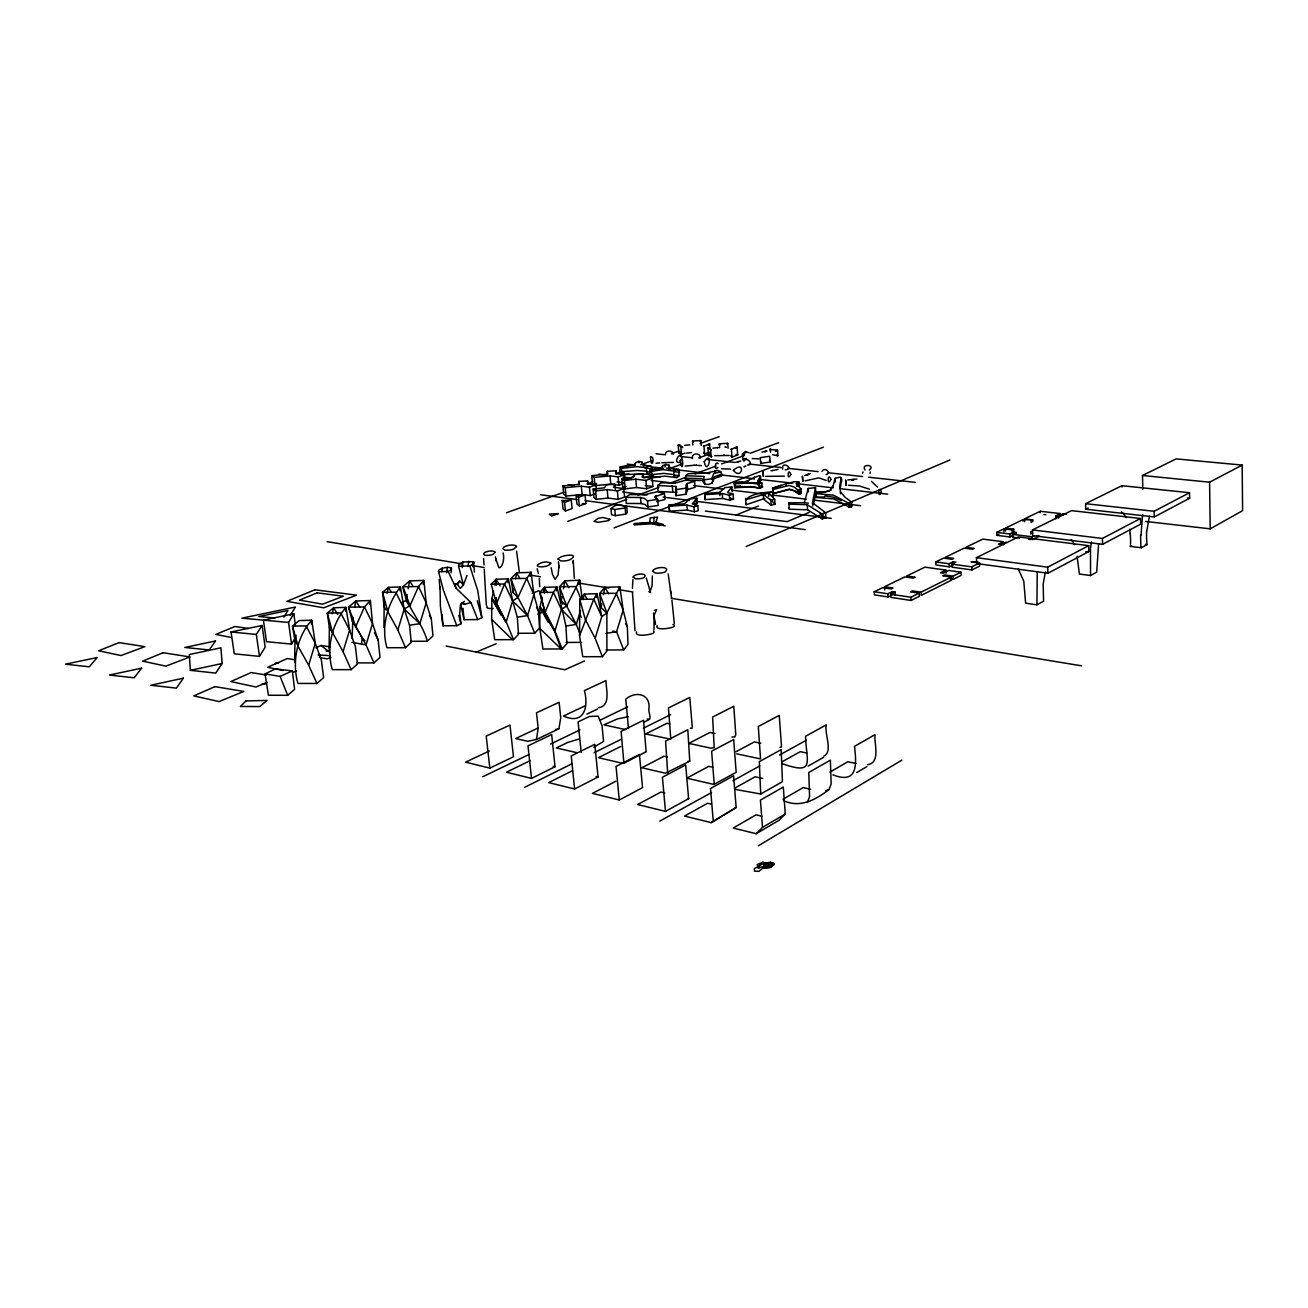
<?xml version="1.0" encoding="UTF-8"?>
<svg xmlns="http://www.w3.org/2000/svg" width="1308" height="1308" viewBox="0 0 1308 1308"><rect width="100%" height="100%" fill="white"/><g stroke="black" fill="none" stroke-linecap="round" stroke-linejoin="round"><path stroke-width="1.5" d="M559.088 567.721L558.957 565.497L558.091 574.915L555.099 579.362L552.483 574.408L551.175 567.705M665.445 454.873C664.758 450.017 673.162 449.609 673.211 454.416M579.558 635.721L579.771 599.358L584.267 594.11L597.037 593.668L601.778 616.608L595.173 638.386L602.383 656.681L582.747 656.714L579.558 635.721L593.767 599.178L597.037 593.668L596.383 597.576M539.795 628.363L561.083 648.981L554.461 630.848L545.142 612.357L539.681 592.508L544.406 587.39L556.93 586.949L565.939 626.025L566.904 643.52L562.178 648.964L542.934 649.013L539.795 628.363L539.959 607.125L542.182 597.249M700.172 458.094C701.104 452.241 690.64 452.797 692.455 458.552M496.288 597.429L496.337 603.479L491.857 598.623L505.787 621.84L496.533 603.675L491.17 584.218L496.157 579.248L508.387 578.823L512.622 600.895L517.314 617.163L518.508 634.347L513.521 639.645L494.751 639.694L491.661 619.436L491.857 598.623L493.574 590.873M628.396 465.991L620.581 466.711L619.73 469.948L621.333 474.853L629.132 474.117M621.333 474.853L622.199 471.632L620.581 466.711M789.329 509.221L788.773 502.812L804.289 502.681L808.262 488.424L815.489 487.688L812.497 502.73L825.593 512.72L825.92 517.788L822.176 518.916L807.543 509.777L789.329 509.221L789.116 507.88M383.898 627.497L384.143 606.699L382.541 592.393L388.312 587.374L400.428 586.949L404.205 609.021L409.535 625.224L411.252 642.342L405.513 647.689L387.005 647.722C380.71 626.99 387.495 603.609 400.428 586.949L400.003 590.726M329.093 648.915L329.387 627.578L327.262 613.076L333.573 607.779L345.95 607.353L349.612 630.08L355.384 646.561L357.427 664.023L351.149 669.663L332.297 669.647C326.117 648.539 331.856 623.932 345.95 607.353L345.574 611.212M352.048 638.451L352.997 617.098M294.643 662.371L294.97 640.691L292.502 626.074L299.172 620.597L311.713 620.188L315.277 643.323L321.359 659.984L323.616 677.642L316.977 683.463L297.913 683.43C291.815 662.077 296.867 636.685 311.713 620.188L311.369 624.079M440.06 586.818L440.404 606.389L442.987 625.813L456.77 625.698L461.005 623.785L458.83 615.267M632.467 588.371L632.876 579.542M659.526 468.64L650.648 469.621L649.716 472.875L651.368 477.845L660.246 476.848M651.368 477.845L652.316 474.591L650.648 469.621M652.365 576.043L652.071 585.951L650.158 591.2M734.377 482.914L761.567 482.881L762.499 486.968L760.095 488.26L751.332 486.936L734.753 487.753L734.344 482.309L742.65 481.736M1146.609 530.999A118.227 107.011 -43.5 0 0 1146.92 543.605L1147.067 544.635L1141.344 547.758L1130.423 546.417L1130.455 545.354M602.383 656.681L606.879 651.09L606.879 613.011L599.669 593.489L604.77 587.357L619.829 586.834L623.18 610.117L627.35 626.794L628.004 644.435L623.703 649.945L606.095 649.978M451.407 567.77L451.325 569.585L448.154 571.482L438.572 571.661L438.932 569.896L442.382 568.081L447.467 567.329L451.407 567.77L451.08 572.855M799.024 494.13L795.002 491.072L789.738 489.486L773.061 493.59L789.264 489.143L794.348 490.713L799.024 494.13L800.856 493.606L801.183 489.11L796.082 483.633L798.861 481.916L799.123 485.579L796.523 486.363M831.185 490.14L824.285 492.037L815.702 492.135L816.127 497.449L833.752 498.937L849.595 507.324L851.426 506.785L851.77 502.207L845.099 497.302L840.472 491.792M1146.773 530.983L1149.47 516.219M759.752 483.388L758.918 486.102L760.095 488.26M801.183 489.11L797.978 490.026L798.223 493.721M573.231 560.87L574.359 578.447M1098.606 543.883L1096.693 572.168L1090.545 575.536L1079.411 574.032L1077.073 556.227M851.77 502.207L848.565 503.155L848.81 506.915M649.814 522.432L650.141 517.903L657.581 517.15L655.798 522.497L663.303 524.443L659.314 525.571L652.3 523.74L634.151 524.9L634.298 523.543L649.814 522.432L665.183 525.914M773.061 493.59L772.636 488.048L780.941 485.301M654.163 517.216L653.706 522.938L652.3 523.74M764.853 498.413L746.051 504.741L745.936 503.449M573.051 562.996L573.28 560.478M760.716 794.021L759.31 761.665L781.187 749.648L782.446 781.677L760.716 794.021L735.194 789.378M681.909 459.599C681.713 447.549 671.086 465.19 680.634 462.1M685.408 478.205L685.67 475.687L688.286 473.709L705.797 473.153L717.896 470.455L720.675 471.763L721.754 474.134L721.019 476.145L714.021 478.614L712.01 483.192L708.396 484.467L704.636 484.271L703.197 479.366L701.807 478.679L685.408 478.205L686.03 480.069L702.412 480.576L704.603 481.458L704.636 484.271M870.098 473.365L870.278 472.041M462.247 567.656L462.885 562.015L473.545 561.655L474.428 572.037M361.498 643.781L362.218 637.732L352.293 621.12L348.533 607.174L355.792 600.993L370.393 600.503L372.518 623.573L378.126 639.988L380.039 657.352L373.957 662.894L357.068 662.911M762.499 486.968L757.888 484.794L760.733 479.922L760.471 476.325L759.392 475.785C751.005 477.665 744.252 484.843 734.328 482.701L734.753 487.753M472.875 566.822L473.545 561.655L473.529 563.748L469.85 565.972L458.536 566.201L458.895 564.14L462.885 562.015M840.128 488.751L841.796 479.513L840.21 477.109L835.093 478.303L832.82 487.197M507.864 582.616L508.387 578.823L504.545 584.022L496.533 603.675L506.229 621.921L513.521 639.645M712.01 483.192L714.005 476.962L721.754 474.134M713.056 480.788L711.666 478.761L713.628 473.692L720.675 471.763M441.842 571.792L442.382 568.081M622.167 474.477L649.291 474.101L646.92 473.905L646.381 467.774L648.572 465.926L650.926 466.139L651.956 468.918L644.828 467.741M673.604 474.526L674.111 471.142L676.285 469.278L678.639 469.49L679.163 475.654L676.988 477.534L674.634 477.338L673.604 474.526L663.826 473.382L652.316 474.591M556.341 590.807L556.93 586.949L553.398 592.311L545.142 612.357L554.935 630.93L562.178 648.964M703.23 482.243L704.211 476.504L685.67 475.687M731.826 486.936L727.542 492.397L733.101 494.146L733.477 499.084L729.717 500.146L722.654 498.462L705.077 499.607L704.669 493.443L719.678 492.364L724.796 487.655L731.826 486.936L732.202 491.808M536.394 739.51L538.193 728.474L536.509 712.778L559.137 702.298L560.74 717.847L558.908 728.785L536.394 739.51L527.729 741.309L515.728 738.529L538.275 727.902M705.077 499.607L704.669 493.443M747.996 482.93L748.29 481.148M1037.211 571.563L1036.95 604.819L1025.603 603.151L1023.804 581.226L1018.294 569.013M1091.51 542.035L1090.496 548.166L1090.545 575.536M786.222 485.415L786.533 483.617L794.267 481.72L798.861 481.916M354.746 607.043L355.792 600.993L359.88 607.288M446.551 572.659L447.467 567.329M408.946 605.441L406.118 600.552L407.148 594.666M408.178 588.78L409.567 580.916L423.857 580.409L426.179 602.824L431.329 618.946L432.932 635.982L427.389 641.247L410.81 641.296M517.886 633.301L534.71 633.236L527.533 615.61L517.952 597.494L513.128 592.524L513.815 588.584M515.581 578.741L516.627 572.839L531.064 572.332L533.877 594.731L538.422 610.934L539.501 628.036L534.71 633.236M562.031 596.84L561.312 600.846L562.963 604.231M563.454 588.813L564.893 580.785L579.673 580.261L582.256 599.342M593.75 747.211L603.577 741.456L602.04 725.727L598.181 716.13L589.418 716.49L578.103 721.902L581.193 752.509M595.173 638.386L585.314 619.534L579.771 599.358L593.767 599.178L601.778 616.608L606.879 613.011L601.108 607.713L601.778 604.018M603.446 594.764L604.77 587.357L608.645 593.718M675.942 495.683L676.612 492.413L658.153 491.465L657.63 485.513L676.105 486.445L675.942 495.683L685.948 494.211L687.632 489.519L695.071 487.312L694.581 481.377L686.03 480.069M685.948 494.211L686.062 484.974L687.141 483.568L694.581 481.377M369.641 604.443L370.393 600.503L364.442 606.977L355.825 626.467L366.027 644.958L373.957 662.894M646.152 751.92L643.487 720.283L621.104 731.336L623.9 763.3L645.433 752.051M467.823 566.56L468.869 561.132M841.322 477.665L839.883 485.023L840.553 493.835M667.652 772.815L665.576 741.096L687.812 729.733L689.757 761.125L665.429 773.208L641.836 767.747L664.039 756.237L667.423 757.005M813.592 504.021L815.832 492.707L815.489 487.688M423.089 584.284L423.857 580.409L418.544 586.54L410.025 605.588L404.205 609.021L397.845 630.015L405.513 647.689M754.046 478.81L754.422 476.929M296.115 635.214L294.97 640.691L297.063 644.059M714.25 784.375L711.617 751.201L733.69 739.527L736.175 772.341L713.857 784.44L686.782 778.162L708.822 766.341L712.582 767.175M330.221 623.622L329.387 627.578L332.412 632.582M332.314 613.714L333.573 607.779L337.856 614.547M760.994 462.051L760.7 463.392L770.167 462.002L769.742 456.263L760.291 457.636L760.7 463.392L761.419 462.476M835.093 478.303L835.338 482.014M384.977 602.841L384.143 606.699L386.073 609.986M387.054 593.178L388.312 587.374L391.386 592.344M577.94 584.267L578.806 580.294M696.984 498.217L692.292 503.874L697.802 505.689L698.21 510.692L694.352 511.788L687.321 510.038L669.483 511.199L669.124 504.904L684.362 503.809L689.839 498.937L696.984 498.217L697.393 503.155L695.038 506M669.483 511.199L669.124 504.904M494.865 585.068L496.157 579.248L500.097 585.902M531.064 572.332L530.198 576.207L531.064 572.332L526.732 578.398L517.952 597.494L512.622 600.895L506.229 621.921M543.507 591.33L544.406 587.39L547.365 592.459M580.523 610.509L579.689 614.155L581.488 617.539M583.025 599.571L584.267 594.11L587.227 599.26M578.741 584.218L579.673 580.261L566.642 605.98L561.443 609.495L554.935 630.93M647.133 719.106C652.986 721.019 647.803 710.898 648.948 708.56C650.567 693.567 635.475 690.804 625.764 699.126L628.494 728.523M618.946 590.431L619.829 586.834L606.879 613.011M634.87 465.681L635.672 462.591L638.778 461.397L642.081 462.214L643.65 466.58M661.864 468.787L662.682 465.664L665.837 464.454L669.173 465.272L670.105 469.49M578.725 583.842L579.673 580.261M743.892 461.201C746.394 455.511 754.896 465.746 747.408 465.043M772.832 865.651L773.469 863.427M773.322 865.209L773.796 863.574M773.829 864.768L774.123 863.721M770.837 867.4L772.145 862.871M771.328 866.959L772.472 863.018M771.834 866.517L772.815 863.149M772.325 866.092L773.142 863.296M768.908 867.613L770.477 862.266M769.284 867.58L770.837 862.315M769.66 867.564L771.164 862.446M770.052 867.547L771.491 862.593M770.428 867.515L771.818 862.724M767.011 867.727L767.616 865.667M768.058 864.196L768.515 862.642M767.387 867.695L768.025 865.536M768.417 864.228L768.908 862.561M767.78 867.678L768.45 865.356M768.761 864.343L769.3 862.495M768.156 867.662L768.941 864.964M769.039 864.653L769.693 862.413M768.532 867.629L770.085 862.348M1045.354 571.972L1043.179 584.104L1043.571 601.206L1036.95 604.819M765.507 867.809L766.128 865.667M766.472 864.506L766.946 862.937M765.883 867.793L766.488 865.732M766.897 864.343L767.338 862.855M766.259 867.76L766.848 865.749M767.289 864.261L767.731 862.79M766.635 867.744L767.224 865.732M767.682 864.212L768.123 862.708M763.627 867.874L764.967 863.362M763.986 867.907L765.376 863.231M764.362 867.874L765.769 863.149M764.739 867.858L766.161 863.084M765.115 867.842L765.818 865.487M766.03 864.768L766.553 863.002M763.087 867.155L763.447 865.978M763.349 867.515L763.937 865.585M764.052 865.209L764.477 863.738M308.655 665.2L315.277 643.323L306.105 625.927L292.502 626.074L298.077 646.332L308.655 665.2L316.977 683.463M343.072 651.613L349.612 630.08L340.701 612.912L327.262 613.076L332.755 633.007L343.072 651.613L351.149 669.663M409.535 625.224L419.852 623.671L426.179 602.824L418.544 586.54L402.946 586.769C405.774 606.896 422.059 621.611 427.389 641.247M517.314 617.163L527.533 615.61L533.877 594.731L526.732 578.398L510.921 578.643L513.128 592.524M579.869 633.415L576.305 624.439L579.836 612.831M669.173 465.272L668.862 468.362M665.837 464.454L664.922 467.07M662.682 465.664L661.75 468.28L649.765 470.013M770.052 449.478L777.573 450.083L777.966 455.756L772.538 454.71M714.511 472.613L715.247 470.618M862.446 473.496L863.018 471.943M807.461 802.262L809.587 796.588L808.753 772.505L830.384 760.144L831.136 783.966L828.994 789.591C815.587 799.875 800.071 808.393 783.41 800.545M643.16 474.003L642.032 476.913L652.185 478.123L652.905 486.478L646.692 488.783L636.538 487.524L625.191 488.8L622.657 487.017L621.889 478.695L633.219 477.42L634.396 474.51L643.16 474.003L643.454 477.306M467.038 575.389L463.424 584.889L460.285 588.42L457.473 584.529L454.726 583.679L455.985 588.093L470.962 602.563L477.747 619.567L481.9 617.67L477.322 600.748M614.907 484.254L613.599 487.263L623.802 488.538L624.57 497.007L618.161 499.378L607.975 498.054L596.432 499.362L593.963 497.514L593.162 489.078L604.672 487.786L606.029 484.761L614.907 484.254L615.381 489.274M769.791 449.903L770.33 448.693L770.592 452.241M700.369 441.515L700.859 440.551L692.553 441.058L692.88 444.982M711.568 456.574L708.495 455.609L707.857 447.63L709.116 448.072M821.931 471.403C824.743 466.4 832.166 473.12 826.035 474.624M717.83 467.397C714.25 472.499 714.724 460.22 718.108 463.686M295.445 625.469L293.826 613.779L263.415 620.139L266.489 641.688L291.57 644.125L295.036 638.19M457.473 584.529L459.615 580.965L463.424 584.889L458.536 566.201M291.57 644.125L288.545 622.444L293.826 613.779M290.245 615.463L295.412 607.026L241.882 618.161L288.545 622.444M259.474 656.387L265.181 647.182L262.091 625.469L231.058 631.993L234.263 653.82L259.474 656.387L256.319 634.429L262.091 625.469M283.885 617.082L287.989 610.46L258.821 616.542L274.844 617.997M649.651 719.269L643.814 722.245M833.229 485.317L829.861 490.647L823.517 492.462L815.652 492.527M711.765 456.378L711.225 457.211L710.587 449.216L707.857 447.63L708.903 448.268M222.131 663.499L215.738 673.097L190.363 670.35L189.333 654.54L220.938 647.803L222.131 663.499L190.363 670.35M727.052 444.229L727.722 443.298L719.318 443.804L719.629 447.777M760.471 476.325L757.61 481.164L762.237 483.322M708.527 445.211L709.623 443.968L710.031 448.922M711.421 804.158L707.628 803.243L684.574 816.078L711.209 822.634L736.142 807.51L733.608 775.791L710.522 788.479L713.203 820.541M736.142 807.51L711.209 822.634M761.796 816.208L756.057 814.835L733.216 828.046L756.237 833.719L762.515 827.375L785.274 814.001L783.296 787.056L760.422 800.12L762.515 827.375M785.274 814.001L778.979 820.329L756.237 833.719M455.249 585.183L459.615 580.965M735.799 448.203L737.074 446.976L737.696 454.971L732.022 457.081L731.237 456.181M664.448 493.443L654.507 496.893L657.679 499.362L658.218 505.444L648.016 506.964L644.877 504.447L641.051 503.547L626.254 503.433L625.698 497.4L629.573 494.587L644.321 494.669L657.205 491.792L664.448 493.443L664.954 499.476L656.551 501.585M625.698 514.109L627.3 512.703L626.745 506.572L619.534 504.839L614.956 505.656L610.95 508.583L611.523 514.714L615.349 515.663L625.698 514.109L625.126 507.978L626.745 506.572M287.678 695.316L294.611 689.316L292.338 670.906L275.367 668.862L265.066 673.914L268.418 695.235L287.678 695.316L280.108 676.399L265.066 673.914M487.132 606.193C484.957 608.939 491.726 608.465 493.214 608.563M464.454 601.353L460.514 604.607L459.68 613.387L461.005 623.785M748.961 452.748L745.576 451.522L742.437 453.974L742.862 459.664L744.432 458.421M650.354 590.905L648.931 591.674L650.567 592.589L646.283 578.005M657.63 485.513L661.292 482.799L675.876 482.865L687.338 479.791M703.41 446.355L709.623 443.968L708.249 444.622M760.733 479.922L758.182 480.706M840.521 482.063L841.551 481.377M657.09 625.567C654.589 630.652 669.434 628.576 672.933 627.088A7.407 2.256 -5 0 0 674.405 625.665L674.258 625.208A6.18 1.88 -5 0 0 672.933 624.472M636.669 631.928C633.988 637.094 649.046 635.001 652.545 633.497A7.456 2.289 -5.2 0 0 654.065 632.042L653.935 631.584A6.229 1.913 -5.2 0 0 653.444 631.175M708.495 455.609L709.443 455.037M772.815 491.824L745.674 499.754C751.25 493.574 763.741 492.495 772.815 491.824L773.175 496.778M758.28 845.802L901.899 760.111M856.658 772.619L866.861 766.619M783.083 799.221L803.161 787.596L810.698 789.296M829.893 772.129L847.829 761.763L856.07 763.463M808.066 766.145L823.549 757.365M1145.563 521.434L1210.211 528.841L1242.6 510.676L1242.175 465.076L1176.072 458.895L1142.505 475.491L1142.816 489.405M734.883 788.07L755.174 776.772L762.646 778.456M782.168 761.746L800.3 751.659L806.709 753.016M659.772 821.13L711.601 792.517M733.036 780.68L759.85 765.883M779.503 755.043L806.3 740.246M680.52 445.39L678.198 445.047L678.868 452.928L681.452 454.514L684.852 453.075M665.494 811.385L688.613 798.697L685.686 764.935L662.42 777.246L665.494 811.385L637.666 804.518L660.9 792.059L664.693 792.975M1130.423 546.417L1131.731 545.714M736.061 751.724L754.356 741.898L760.815 743.271M619.256 799.989L642.539 787.678L639.449 754.438L616.019 766.406L619.256 799.989L592.41 793.384L615.774 781.268M1088.861 551.551L1047.937 573.231L976.733 563.568L976.455 557.666L1018.409 536.901L1088.697 545.665L1088.861 551.551L1085.689 551.894M1102.579 544.308L1140.592 524.181L1140.462 518.491L1071.497 510.627L1032.47 529.936L1032.699 535.659L1102.579 544.308L1102.415 538.455L1140.462 518.491M1154.277 516.938L1189.626 498.234L1189.528 492.724L1121.904 485.693L1085.575 503.678L1085.738 509.204L1154.277 516.938L1154.163 511.281L1189.528 492.724M976.455 557.666L1047.708 567.181L1088.697 545.665M1142.505 475.491L1209.573 482.194L1242.175 465.076M574.621 789.002L598.05 777.017L594.797 744.317L571.236 755.942L574.621 789.002L548.69 782.609L572.185 770.837M895.261 595.205L895.081 592.034L890.666 594.208L890.846 597.38L911.071 600.454L919.377 596.284L919.213 593.096L910.531 591.821L912.395 590.889L921.077 592.164L951.423 577.024L951.57 580.147L921.257 595.353L921.077 592.164M949.919 578.774L953.369 579.264L961.233 575.307L961.086 572.201L948.676 570.468L943.231 573.166L940.436 572.773L945.897 570.075L946.044 573.182M971.942 569.945L979.627 566.086L979.496 563.012L971.795 566.855L951.897 564.124L952.044 567.198L971.942 569.945L971.795 566.855M620.728 746.476L598.394 757.675L623.18 763.431M890.666 594.208L910.908 597.249L919.213 593.096M951.423 577.024L942.806 575.814L944.605 574.915L953.205 576.125L961.086 572.201M1019.717 538.193L1012.637 537.31L1012.523 534.351L1032.045 536.77L1034.088 535.757M524.721 787.285L572.168 763.676M594.061 752.77L621.431 739.151M643.323 728.245L670.693 714.626M1085.738 509.204L1088.125 508.011M531.522 778.391L555.05 766.733L551.665 734.54L527.991 745.854L531.522 778.391L506.458 772.211L530.034 760.749M1030.868 534.171L1030.786 532.192L1032.388 531.391L1032.47 533.37M1003.514 544.717L1003.4 541.725L998.331 544.226L1001.078 544.569L1006.146 542.068M1012.637 537.31L1013.586 536.852M1055.85 518.802L1055.752 515.908L1060.445 513.586L1060.543 516.48L1058.695 516.268M1055.752 515.908L1058.45 516.219L1063.142 513.897L1066.543 514.289M951.897 564.124L955.985 562.113L953.221 561.737L949.134 563.748L935.76 561.917L935.907 564.974L949.281 566.822L953.385 564.811L953.221 561.737M1012.523 534.351L1016.316 532.487L1016.381 534.465M884.715 589.908L884.519 586.752L893.037 588.011L891.157 588.943L882.638 587.668L874.251 591.739L874.431 594.895L888.034 596.955L890.977 595.516M1013.831 532.062L1013.716 529.119L1012.098 529.904L1003.874 528.89L996.68 532.372L996.794 535.332L1009.923 536.967L1012.768 535.577M874.251 591.739L887.854 593.783L892.269 591.625L895.081 592.034M996.68 532.372L1009.809 534.007L1013.602 532.16L1016.316 532.487M996.794 535.332L998.871 534.318M1005.607 531.048L1005.492 528.105L1022.954 519.636L1032.715 519.832L1032.78 521.778M884.519 586.752L904.858 576.893L913.327 578.12L915.159 577.22L906.706 576.01L924.936 567.165L945.897 570.075M935.76 561.917L943.542 558.14L951.913 559.284L953.663 558.434L945.292 557.29L964.16 548.15L972.482 549.229L974.182 548.412L965.86 547.316L982.798 539.109L1003.4 541.725M1024.655 521.778L1024.54 518.867L1040.236 511.264L1060.445 513.586M482.766 776.772L528.596 754.667M550.603 744.039L579.934 729.88M600.11 720.152L627.611 706.876M489.846 768.123L513.472 756.776L509.973 725.073L486.2 736.093L489.846 768.123L465.615 762.155L489.29 750.988M730.714 449.38L737.074 446.976L735.521 447.63M586.883 714.119L597.609 709.001M584.954 705.895L563.47 716.032C584.136 725.368 588.813 707.17 584.414 690.575L605.964 680.585C606.029 689.202 611.049 705.568 598.819 707.677M401.572 602.596L406.118 600.552M280.108 676.399L292.338 670.906M584.48 660.965L564.843 669.778L446.061 646.021M315.964 647.738L321.016 645.498L330.532 646.888M746.149 546.515L949.935 459.975M476.325 652.071L496.124 643.749M809.096 512.409L787.154 521.63L705.355 511.036M777.573 450.083L775.464 451.571M743.86 466.825L745.822 466.089M537.817 614.106L541.561 612.569M267.355 682.335L255.976 687.011L230.78 681.566L251.152 672.574L266.505 675.042M292.763 672.476L296.524 670.939M330.777 657.417L327.131 658.905L319.397 657.384M736.159 515.025L758.329 506.049M532.209 593.391L539.076 590.627M614.057 527.909L823.402 447.173M567.705 521.385L626.63 499.394M638.026 495.143L658.938 487.328M670.334 483.077L685.539 477.404M695.038 473.856L715.95 466.057M721.656 463.931L744.465 455.413M750.154 453.287L778.669 442.66M593.162 489.078L595.63 490.909L607.174 489.601L617.376 490.892L623.802 488.538M621.889 478.695L624.423 480.461L635.786 479.186L645.956 480.412L652.185 478.123M565.448 511.003L572.103 508.567L571.253 499.999L562.195 500.523L563.061 509.074L565.448 511.003L564.582 502.436L562.195 500.523M579.33 505.902L585.902 503.498L585.068 494.996L576.076 495.503L576.91 504.005L579.33 505.902L578.496 497.383L576.076 495.503M643.896 477.976L651.482 475.196M668.535 468.967L681.795 464.127M698.685 457.964L709.917 453.86M625.404 479.693L634.184 476.521M564.582 502.436L571.253 499.999M578.496 497.383L585.068 494.996M587.897 484.222L587.586 480.903L578.806 481.409L578.937 484.385L562.881 485.889L563.715 494.228L566.037 496.059L582.125 494.538L590.268 495.585L595.091 493.835M624.832 479.595L624.374 474.641L616.264 473.676L615.937 470.798L607.288 471.305L607.566 474.183L591.756 475.654L592.54 483.878L594.944 485.644L610.787 484.156L618.897 485.17L623.573 483.469M709.557 452.143L704.571 453.958L703.949 453.091M562.881 485.889L565.203 487.688L581.308 486.167L589.45 487.197L595.892 484.892L596.366 489.911M591.756 475.654L594.143 477.387L610.019 475.899L618.128 476.88L624.374 474.641M506.441 512.752L563.961 492.184M586.965 483.96L592.72 481.9M615.725 473.676L621.48 471.616M640.642 464.749L652.152 460.645M671.331 453.778L678.999 451.047M700.091 443.494L719.253 436.643M744.661 466.482L744.971 466.384M772.603 488.44L786.533 483.617M704.276 479.84L711.666 478.761M778.064 469.392L772.587 470.553M804.485 475.621L810.224 473.725M825.511 790.719L828.994 789.591M678.868 452.928L680.896 452.274M773.012 493.214L772.75 489.535L789.002 485.448L794.087 487.001L797.978 490.026M742.862 459.664L746.508 458.421M578.888 739.036L567.672 742.47L556.374 747.947L576.73 752.656M805.058 480.854L818.857 477.861L826.166 480.412M825.593 512.72L821.833 513.831L807.199 504.708L788.986 504.136L788.773 502.812M768.777 496.337L768.532 493.002L774.663 499.231L775.023 504.218L771.279 505.313L763.594 499.166L763.234 494.179L770.903 500.294L771.279 505.313M774.663 499.231L770.903 500.294M733.101 494.146L729.341 495.209L722.261 493.541L704.669 494.702M697.802 505.689L693.927 506.785L686.896 505.051L669.058 506.212M767.06 451.047L761.877 452.077M797.079 486.135L799.123 485.579M740.802 461.005L737.728 461.789L738.971 461.495M461.364 603.201L464.504 604.329L470.962 602.563M856.871 479.022L847.797 479.922M869.313 470.062C876.262 464.732 860.304 463.31 865.128 470.046M737.728 461.789L736.11 462.067M656.42 522.366L634.347 524.197M555.442 729.504L558.908 728.785M318.449 655.373L319.79 654.768L318.661 654.376M687.55 761.534L689.757 761.125M712.893 448.186L717.896 447.598M717.307 447.712L718.125 447.565M565.939 626.025L576.305 624.439L566.642 605.98L559.513 586.769L564.893 580.785L568.898 587.75M606.111 633.366L616.608 631.748L623.18 610.117L616.199 593.26L599.669 593.489L601.108 607.713M675.435 489.683L685.457 488.211M625.698 497.4L640.511 497.498L644.337 498.397L647.476 500.882L657.679 499.362M610.95 508.583L614.776 509.515L625.126 507.978M686.275 453.124L691.54 452.552M689.806 444.884L684.591 445.358M714.724 455.674L729.226 455.462M685.294 466.073L694.107 465.256M650.305 476.177L653.608 475.801M652.267 477.469L664.856 476.177L676.988 477.534M622.657 487.017L625.992 486.641M651.711 471.289L663.14 469.637L674.111 471.142M770.984 470.733L772.832 470.52M976.733 563.568L979.921 563.225M867.596 764.739C880.922 762.564 874.006 743.827 875.003 734.638L854.5 746.361C856.642 764.542 857.95 784.636 832.869 774.843M619.763 467.103L634.527 465.059L635.672 462.591M621.611 468.362L637.159 466.645L646.381 467.774M622.199 471.632L636.865 470.471L645.89 471.109M620.319 473.202L624.21 472.842M592.54 483.878L596.497 483.519M785.258 469.866C795.199 468.738 780.99 460.138 782.658 469.098M656.044 463.245L659.755 462.918M477.747 619.567L464.013 619.698L463.016 608.318M628.281 716.719L617.376 718.926L603.904 724.861L625.813 729.635M734.606 486.314L740.328 485.906M661.815 462.754L673.375 462.411M734.704 487.148L743.026 486.576M765.572 476.357L784.408 476.161M734.393 483.764L750.579 482.946L759.032 484.205M734.671 487.394L750.841 486.576L759.31 487.851M718.354 476.292L721.019 476.145M582.305 503.694L585.902 503.498M694.548 503.302L697.393 503.155M694.385 465.223L701.529 465.632M491.17 584.218L504.545 584.022L512.622 600.895L527.533 615.61M539.681 592.508L553.398 592.311L561.443 609.495L576.305 624.439M816.045 497.122L824.612 497.024M566.184 642.441L581.52 642.391M752.264 458.552L759.016 458.863M823.926 756.106C833.261 751.528 824.187 733.755 826.313 724.861L805.564 736.257C806.284 762.008 815.571 775.203 782.789 763.921M721.64 468.787L730.616 469.081M848.401 485.284L859.356 485.971L869.411 489.176M815.702 492.135L815.898 493.639L833.507 495.176L848.565 503.155M654.327 610.509L656.616 609.593L654.033 615.43L653.984 629.818M318.204 654.932L330.368 655.668M231.058 631.993L256.319 634.429M1187.386 498.005L1189.626 498.234M656.142 453.794L664.235 454.694M680.422 456.476L692.57 457.816M706.729 459.37L735.063 462.492M749.239 464.046L781.612 467.626M787.694 468.297L818.056 471.632M828.177 472.744L862.577 476.537M868.643 477.207L915.208 482.341M1085.575 503.678L1154.163 511.281M760.504 492.969L764.493 493.427M644.533 465.468L650.926 466.139M666.508 468.15L678.639 469.49M627.104 464.095L635.181 465.027M651.351 466.891L663.467 468.28M673.555 469.458L709.917 473.643M720.021 474.82L754.356 478.777M760.422 479.48L792.73 483.208M796.768 483.666L833.131 487.868M841.207 488.8L887.658 494.162M804.289 502.681L808.393 503.155M674.928 471.747L679.653 472.302M1043.997 514.551L1045.828 514.763M647.427 471.779L651.466 472.253M674.438 475.098L679.163 475.654M1024.54 518.867L1032.715 519.832M744.481 454.219L742.437 453.974L744.383 454.808M598.786 474.134L606.847 475.115M622.968 477.06L631.028 478.025M651.171 480.461L675.353 483.371M693.485 485.562L723.7 489.208M731.761 490.173L761.992 493.819M772.063 495.029L806.317 499.166M814.377 500.146L860.713 505.722M1032.47 529.936L1102.415 538.455M1145.301 544.422L1147.067 544.635M1005.492 528.105L1013.716 529.119M1030.786 532.192L1032.175 532.356M617.033 481.9L623.099 482.652M645.334 485.546L652.905 486.478M1036.476 535.839L1039.271 536.182L1032.159 539.746L1032.045 536.77M595.892 484.892L587.75 483.862L587.586 480.903M1028.595 539.305L1030.377 539.534M731.875 737.058L734.802 736.96L735.799 734.867L733.772 706.271L712.631 717.062L714.184 747.751L710.849 748.143L688.809 743.402L709.917 732.447L714.936 733.51M567.934 485.072L574.016 485.84M622.624 491.988L646.937 495.062M663.14 497.122L689.48 500.441M695.545 501.209L831.267 518.377M540.613 494.767L576.959 499.558M585.036 500.621L805.107 529.609M977.812 561.688L970.961 561.851L977.795 562.783M248.242 628.445L234.933 626.516L215.804 634.429L231.336 637.486M294.905 659.755L287.253 658.578L267.584 667.293L283.084 670.481M824.972 495.896L833.49 497.22L841.175 500.637M327.131 541.659L461.953 563.846M472.008 565.514L484.091 567.492M530.378 575.111L540.433 576.763M578.659 583.057L608.858 588.028M618.913 589.679L632.99 592.001M671.233 598.296L1081.732 665.854M612.7 631.094L616.608 631.748L623.703 649.945M690.346 728.278L691.965 728.376L692.259 726.97L689.774 697.426L668.47 707.939L670.791 739.2L645.661 733.968L666.916 723.308L669.843 723.929M726.054 447.205L724.992 446.764L726.038 447.238M682.531 446.895L678.198 445.047L680.324 445.587M351.999 642.31L366.027 644.958L372.518 623.573L364.442 606.977L348.533 607.174L355.825 626.467L352.293 621.12M779.96 747.326L781.53 746.95L779.257 715.411L758.297 726.496L760.537 758.918L736.682 753.849M776.527 455.478L777.966 455.756L776.788 455.053M553.12 766.275L555.05 766.733M596.056 776.543L598.05 777.017M687.55 798.436L688.613 798.697M646.888 465.664L643.111 464.618L642.081 462.214M729.766 497.907L733.477 499.084M736.044 454.399L737.696 454.971M682.694 447.63L680.798 446.584L681.452 454.514M711.225 449.609L711.389 450.344M848.581 504.806L851.426 506.785M847.993 503.024L851.999 505.967M462.035 602.481L464.504 604.329M877.488 487.099L871.422 481.328M820.1 513.341L825.92 517.788M321.016 645.498L329.959 652.447M797.21 490.533L800.856 493.606M419.852 623.671L404.205 609.021L395.735 592.213L382.541 592.393L387.904 611.833L397.845 630.015M770.167 462.002L769.496 460.269M798.223 489.748L801.444 492.805M566.642 605.98L561.312 600.846L559.513 586.769L575.716 586.54L581.21 599.456M491.661 619.436L512.458 639.645M539.959 607.125L544.929 612.144L554.461 630.848L539.959 607.125L548.085 622.167M770.118 499.247L775.023 504.218M1047.054 572.315L1047.937 573.231L1047.708 567.181M362.218 637.732L364.965 640.74M692.553 441.058L693.322 441.924M1123.49 513.684L1126.253 517.706M719.923 444.655L719.318 443.804L719.629 445.341M730.959 455.593L732.022 457.081L731.401 449.053M1071.268 539.534L1074.653 544.619M412.805 586L409.567 580.916L402.946 586.769L410.025 605.588M703.671 452.503L704.571 453.958L703.933 446.012M519.619 577.972L516.627 572.839L510.921 578.643L517.952 597.494M455.985 588.093L448.154 571.482M491.857 598.623L500.948 615.054M625.518 623.426L627.35 626.794M536.542 607.403L538.422 610.934M429.498 615.43L431.329 618.946M374.431 632.745L378.126 639.988M442.987 625.813L442.039 614.351M469.85 565.972L477.731 590.595L481.9 617.67M456.77 625.698L443.396 590.202L438.572 571.661M460.759 604.41L464.013 619.698M539.926 592.246L544.929 612.144M496.19 561.034L495.716 558.729L498.888 567.688C502.043 568.506 504.888 559.268 503.106 552.924M538.307 573.329L537.163 568.718M653.477 613.043L655.177 622.395M772.636 488.048L772.75 489.535M519.243 571.4L516.578 551.126M668.175 573.918L671.56 598.001M670.448 590.497L670.89 593.178M638.778 461.397L639.007 462.77M558.402 561.868L558.99 565.988M671.92 600.127L674.339 623.442M1129.654 529.266L1130.177 533.942M655.112 621.921L655.455 624.423M634.985 630.799L632.5 592.802M495.47 556.75L495.797 559.154M816.127 497.449L815.898 493.639M565.203 487.688L566.037 496.059M763.038 471.616L763.381 476.472L763.054 472.074M581.308 486.167L582.125 494.538M578.806 481.409L579.133 484.728M595.63 490.909L596.432 499.362M594.143 477.387L594.944 485.644M589.45 487.197L590.268 495.585M607.288 471.305L607.582 474.575M607.174 489.601L607.975 498.054M618.128 476.88L618.897 485.17M615.937 470.798L616.248 474.068M617.376 490.892L618.161 499.378M614.776 509.515L615.349 515.663M610.019 475.899L610.787 484.156M624.423 480.461L625.191 488.8M645.956 480.412L646.692 488.783M647.476 500.882L648.016 506.964M640.511 497.498L641.051 503.547M635.786 479.186L636.538 487.524M483.568 558.451L484.042 564.942M656.027 495.536L656.371 499.574M539.305 578.414L539.681 586.654M676.105 486.445L676.612 492.413M672.263 485.595L672.77 491.546M693.927 506.785L694.352 511.788M687.141 483.568L687.632 489.519M686.896 505.051L687.321 510.038M439.194 579.362L439.979 588.829M700.859 440.551L701.268 445.472M722.261 493.541L722.654 498.462M719.678 492.364L719.94 495.634M727.722 443.298L728.098 448.268M729.341 495.209L729.717 500.146M486.314 605.048L484.222 569.144M745.56 498.479L746.051 504.741M745.576 451.522L745.674 452.944M808.262 488.424L808.475 491.775M807.199 504.708L807.543 509.777M821.833 513.831L822.176 518.916M812.497 502.73L812.726 506.098M887.854 593.783L888.034 596.955M892.269 591.625L892.448 594.78M910.908 597.249L911.071 600.454M949.134 563.748L949.281 566.822M953.205 576.125L953.369 579.264M1012.098 529.904L1012.179 531.865M1009.809 534.007L1009.923 536.967M1003.874 528.89L1003.988 531.833M1022.954 519.636L1023.02 521.091M1013.602 532.16L1013.667 534.122M1141.295 546.695L1141.344 547.758M1031.145 520.6L1031.211 522.546M1040.236 511.264L1040.285 512.687M1058.45 516.219L1058.515 518.148M1063.142 513.897L1063.191 515.352M1121.904 485.693L1121.937 487.05M544.406 587.39L544.52 593.096M1209.573 482.194L1210.211 528.841M496.157 579.248L496.206 585.314M1141.034 535.234L1142.489 515.826A16.988 4.938 83.7 0 1 1142.865 514.682M1121.381 511.804A16.971 15.647 -41.4 0 1 1122.82 512.998M1130.308 533.926A121.431 113.142 -37.7 0 1 1130.521 545.354M1140.887 546.417A127.661 39.207 83.3 0 1 1140.609 534.841M680.274 460.416C682.711 477.224 684.215 453.892 680.274 460.416M845.655 480.216L846.145 485.252L845.655 480.216M790.85 474.395C786.909 482.897 787.563 465.959 790.85 474.395M830.923 479.415C826.885 488.031 827.67 470.88 830.923 479.415M881.478 491.971C877.488 500.719 878.289 483.322 881.478 491.971M802.409 476.423L802.867 481.524L802.425 476.341M652.561 571.155L655.39 573.035A7.472 2.093 -5 0 0 659.739 573.1L661.259 572.937A6.246 1.749 -5 0 0 665.118 571.874C671.854 566.053 654.311 566.413 652.561 571.155M278.473 662.976L275.138 663.467L278.473 663.009M733.379 470.34C742.225 481.344 746.018 459.043 733.379 470.34M265.475 683.577L262.041 684.019L265.426 683.741M650.485 457.064C651.351 472.074 655.782 455.38 650.485 457.064M550.815 563.078C548.461 568.702 528.465 567.541 541.986 562.604A5.559 1.504 -5.9 0 1 546.581 561.9L550.815 563.078M633.137 577.09L635.492 578.708A6.344 1.782 -5.2 0 0 639.154 578.774L640.446 578.626A5.297 1.488 -5.2 0 0 643.749 577.727C649.635 572.757 634.642 573.051 633.137 577.09M704.211 461.691C707.726 477.682 713.694 448.497 704.211 461.691M516.496 546.515L513.93 549A5.902 1.553 -6.1 0 1 510.104 549.981L508.665 550.128A7.063 1.848 -6.1 0 1 504.675 550.096C497.988 547.006 514.109 542.722 516.496 546.515M758.362 868.283L759.408 866.092L754.405 868.577L754.438 871.128L758.869 871.357L762.842 868.136L761.926 866.779L758.362 868.332M495.111 552.254L492.854 554.379A5.019 1.324 -6.3 0 1 489.601 555.213L488.375 555.344A6 1.586 -6.3 0 1 484.99 555.311C479.447 552.646 493.1 549.017 495.111 552.254M558.058 559.056L560.494 560.838A7.243 1.962 -5.7 0 0 564.631 560.887L566.119 560.723A6.05 1.635 -5.7 0 0 569.961 559.71C581.619 552.924 560.609 554.608 558.058 559.056M329.305 650.468L326.019 650.894L329.224 650.616M761.158 863.721L761.076 864.686L764.493 863.149L763.005 862.005L757.168 864.572L757.626 865.994L759.588 865.732C761.763 865.029 758.231 863.476 761.158 863.721M215.509 640.969L209.264 649.962L184.788 647.46L215.509 640.969M183.382 678.182L176.351 688.139L150.812 685.245L183.382 678.182M141.607 668.175L134.168 677.806L109.431 675.042L141.607 668.175M97.152 657.532L89.287 666.818L65.4 664.186L97.152 657.532M246.067 700.924L240.394 706.467L259.818 706.565L267.061 700.418L246.067 700.924M609.969 519.292L608.318 520.731L597.854 522.301L594.028 521.336L598.148 518.328L602.775 517.494L609.969 519.292M214.937 686.618L193.846 695.905L219.057 701.579L243.811 691.442L214.937 686.618M163.124 652.725L142.67 661.145L165.936 666.148L189.905 656.943L163.124 652.725M317.092 592.835L299.548 600.11L322.651 604.165L343.35 596.219L317.092 592.835M314.885 589.81L286.942 601.32L323.697 607.811L356.594 595.14L314.885 589.81M119.093 642.604L98.64 650.763L120.974 655.553L144.894 646.643L119.093 642.604M558.385 513.603L551.616 516.088L549.262 514.126L558.385 513.603M808.491 474.314L806.398 475L808.491 474.314M766.096 451.325L764.869 451.603L766.096 451.325M723.962 454.857L723.913 454.857M853.879 479.627L851.737 479.823L853.879 479.627M696.461 465.076L696.412 465.092"/></g></svg>
